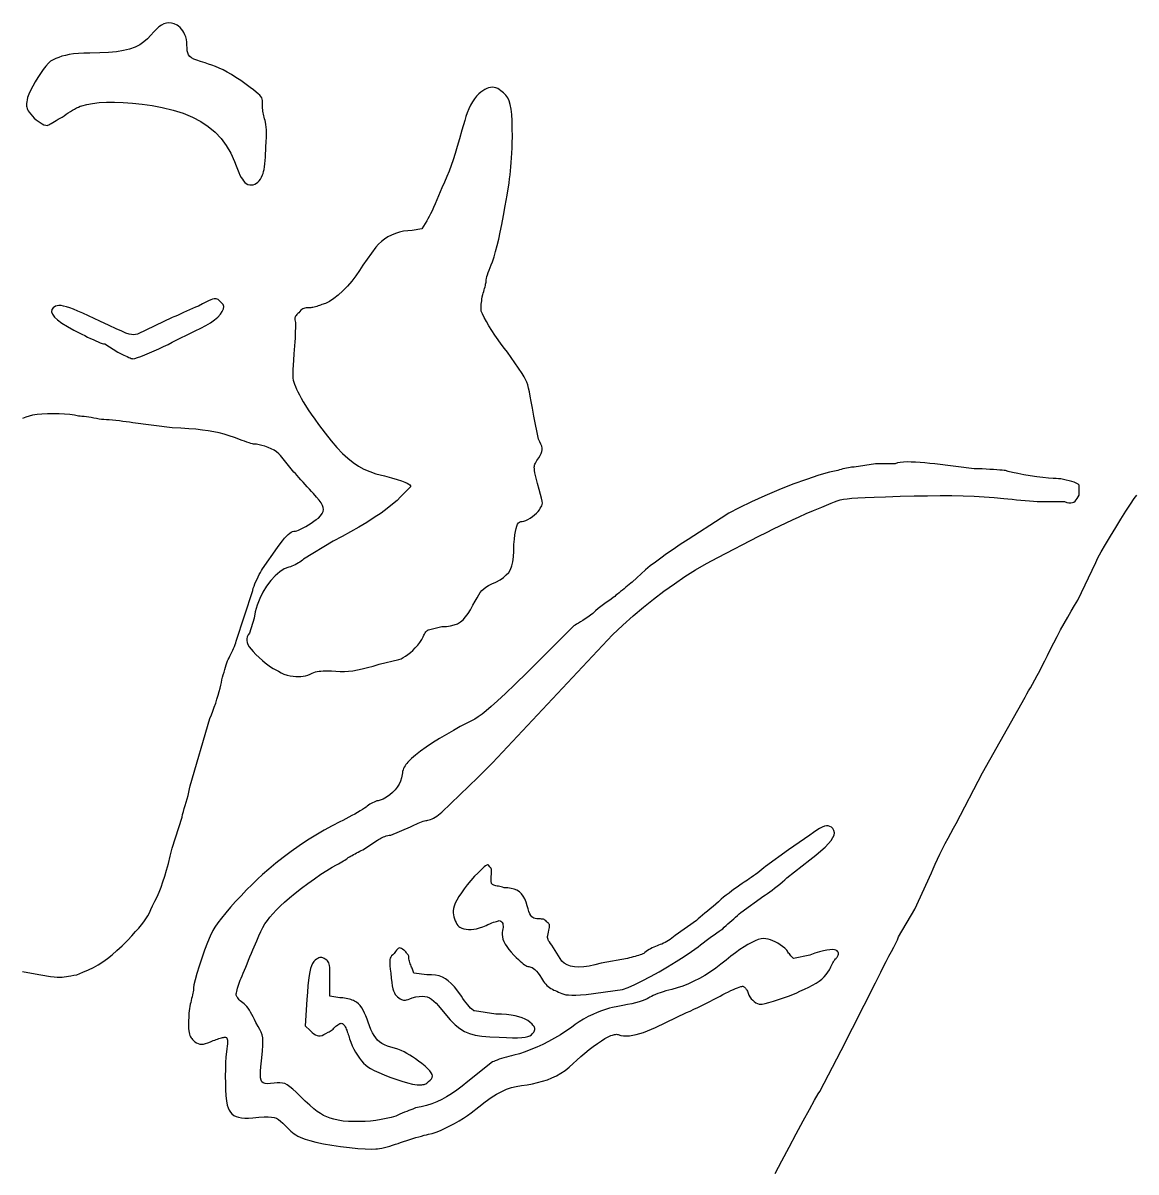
# Model space of a CAD drawing. Extents: x 0.2 to 12.9, y 0.2 to 14.
# Drawn here: x 5.499 to 7.533, y 8.453 to 10.554 of the extents above; entities that cross this region are included whole.
import ezdxf

# ---------------------------------------------------------------- set-up
doc = ezdxf.new("R2010")
doc.units = 0
doc.layers.get('0').update_dxf_attribs({"color": 5, "linetype": 'CONTINUOUS'})
doc.layers.add('1', color=1, linetype='CONTINUOUS')

msp = doc.modelspace()

# ---------------------------------------------------------------- linework, layer by layer
at = {"linetype": 'CONTINUOUS'}
msp.add_lwpolyline([(6.8739, 8.4508), (6.886, 8.4739), (6.899, 8.4985), (6.9122, 8.5233), (6.9248, 8.5467), (6.9362, 8.5676), (6.9455, 8.5844), (6.952, 8.5959), (6.955, 8.6006), (6.994, 8.6757), (7.0571, 8.7988), (7.0617, 8.8088), (7.0666, 8.8188), (7.0716, 8.8287), (7.0766, 8.8383), (7.0815, 8.8476), (7.086, 8.8563), (7.0902, 8.8643), (7.0939, 8.8715), (7.0969, 8.8778), (7.0991, 8.8829), (7.1291, 8.9339), (7.1592, 9), (7.1622, 9.0076), (7.1659, 9.016), (7.17, 9.025), (7.1746, 9.0343), (7.1794, 9.0439), (7.1845, 9.0536), (7.1896, 9.0633), (7.1946, 9.0726), (7.1995, 9.0816), (7.2042, 9.0901), (7.2523, 9.1832), (7.3303, 9.3213), (7.3317, 9.3238), (7.3338, 9.3276), (7.3366, 9.3326), (7.34, 9.3385), (7.3438, 9.3453), (7.3481, 9.3529), (7.3525, 9.361), (7.3571, 9.3696), (7.3618, 9.3784), (7.3664, 9.3874), (7.3712, 9.3977), (7.3766, 9.4087), (7.3826, 9.4203), (7.3888, 9.4321), (7.3953, 9.4441), (7.4018, 9.4559), (7.4084, 9.4675), (7.4147, 9.4786), (7.4208, 9.489), (7.4264, 9.4985), (7.4595, 9.5676), (7.4634, 9.5757), (7.4696, 9.587), (7.4774, 9.6006), (7.4863, 9.6157), (7.4959, 9.6314), (7.5055, 9.6469), (7.5147, 9.6615), (7.523, 9.6741), (7.5298, 9.6842), (7.5345, 9.6907)], dxfattribs=at)
at = {"layer": '1', "linetype": 'CONTINUOUS'}
for points in [[(5.7755, 10.5518), (5.7706, 10.5532), (5.7659, 10.5536), (5.7613, 10.5532), (5.7568, 10.5518), (5.7522, 10.5495), (5.7477, 10.5464), (5.7429, 10.5423), (5.738, 10.5374), (5.7327, 10.5315), (5.727, 10.5248), (5.7203, 10.5189), (5.7127, 10.5138), (5.704, 10.5095), (5.6941, 10.506), (5.6828, 10.5032), (5.67, 10.5011), (5.6557, 10.4996), (5.6396, 10.4988), (5.6216, 10.4985), (5.6105, 10.4983), (5.6006, 10.4978), (5.5917, 10.497), (5.5837, 10.4958), (5.5766, 10.4944), (5.5702, 10.4927), (5.5644, 10.4907), (5.5591, 10.4885), (5.5542, 10.4861), (5.5495, 10.4835), (5.5456, 10.4799), (5.5411, 10.4749), (5.5363, 10.4687), (5.5313, 10.4615), (5.5263, 10.4538), (5.5214, 10.4459), (5.517, 10.4379), (5.513, 10.4303), (5.5098, 10.4234), (5.5075, 10.4174), (5.5067, 10.4133), (5.5061, 10.4097), (5.5057, 10.4067), (5.5055, 10.404), (5.5056, 10.4017), (5.506, 10.3995), (5.5066, 10.3974), (5.5076, 10.3952), (5.5089, 10.3929), (5.5105, 10.3904), (5.5134, 10.3868), (5.5165, 10.3833), (5.5199, 10.3799), (5.5234, 10.3767), (5.527, 10.3739), (5.5306, 10.3714), (5.5341, 10.3693), (5.5375, 10.3677), (5.5407, 10.3667), (5.5435, 10.3664), (5.5447, 10.3666), (5.5464, 10.3674), (5.5484, 10.3685), (5.5509, 10.3699), (5.5537, 10.3716), (5.5567, 10.3735), (5.56, 10.3755), (5.5634, 10.3775), (5.567, 10.3795), (5.5706, 10.3814), (5.5743, 10.3841), (5.5781, 10.3867), (5.5819, 10.3893), (5.5858, 10.3918), (5.5897, 10.3941), (5.5935, 10.3963), (5.5971, 10.3982), (5.6006, 10.3999), (5.6037, 10.4013), (5.6066, 10.4024), (5.6156, 10.4048), (5.6262, 10.4067), (5.6384, 10.408), (5.6519, 10.4087), (5.6667, 10.4088), (5.6825, 10.4082), (5.6993, 10.407), (5.7168, 10.4052), (5.735, 10.4026), (5.7538, 10.3994), (5.7737, 10.3944), (5.792, 10.3885), (5.8088, 10.3816), (5.824, 10.3736), (5.8378, 10.3645), (5.8502, 10.3542), (5.8611, 10.3427), (5.8707, 10.3299), (5.8789, 10.3158), (5.8859, 10.3003), (5.8885, 10.2927), (5.891, 10.2861), (5.8933, 10.2804), (5.8956, 10.2756), (5.8979, 10.2714), (5.9002, 10.2679), (5.9024, 10.2649), (5.9048, 10.2623), (5.9073, 10.2602), (5.9099, 10.2583), (5.9134, 10.2576), (5.9168, 10.2575), (5.9199, 10.258), (5.9229, 10.259), (5.9257, 10.2605), (5.9283, 10.2626), (5.9307, 10.2652), (5.933, 10.2683), (5.9351, 10.272), (5.9369, 10.2763), (5.9378, 10.2786), (5.9387, 10.2819), (5.9396, 10.286), (5.9403, 10.2908), (5.9411, 10.2962), (5.9417, 10.302), (5.9422, 10.3082), (5.9426, 10.3145), (5.9429, 10.3209), (5.9429, 10.3273), (5.9437, 10.3366), (5.9441, 10.3448), (5.9442, 10.3519), (5.944, 10.358), (5.9437, 10.3634), (5.9432, 10.368), (5.9425, 10.372), (5.9417, 10.3755), (5.9408, 10.3786), (5.9399, 10.3814), (5.9391, 10.3841), (5.9385, 10.3868), (5.938, 10.3895), (5.9376, 10.3922), (5.9373, 10.3949), (5.9371, 10.3976), (5.937, 10.4003), (5.937, 10.403), (5.9369, 10.4057), (5.9369, 10.4084), (5.9368, 10.4117), (5.9364, 10.4144), (5.9356, 10.4169), (5.9341, 10.4192), (5.9321, 10.4215), (5.9291, 10.4242), (5.9253, 10.4273), (5.9204, 10.4311), (5.9143, 10.4357), (5.9069, 10.4414), (5.8974, 10.4482), (5.8884, 10.4542), (5.8801, 10.4593), (5.8723, 10.4638), (5.8649, 10.4677), (5.8578, 10.4711), (5.8511, 10.4739), (5.8445, 10.4764), (5.8381, 10.4786), (5.8318, 10.4805), (5.8236, 10.483), (5.8169, 10.4854), (5.8114, 10.4876), (5.8072, 10.49), (5.8041, 10.4925), (5.8018, 10.4954), (5.8003, 10.4988), (5.7993, 10.5029), (5.7989, 10.5077), (5.7988, 10.5135), (5.7985, 10.5187), (5.7978, 10.5236), (5.7966, 10.5281), (5.795, 10.5322), (5.7932, 10.536), (5.791, 10.5395), (5.7886, 10.5425), (5.7861, 10.5452), (5.7835, 10.5476), (5.7808, 10.5495)], [(6.3696, 10.4319), (6.3666, 10.4337), (6.3635, 10.4351), (6.3603, 10.4359), (6.357, 10.4362), (6.3536, 10.4359), (6.3501, 10.4351), (6.3465, 10.4337), (6.3429, 10.4319), (6.3393, 10.4294), (6.3357, 10.4271), (6.3319, 10.4238), (6.328, 10.4197), (6.3243, 10.4147), (6.3206, 10.4092), (6.3171, 10.4031), (6.3138, 10.3965), (6.3109, 10.3896), (6.3084, 10.3826), (6.3063, 10.3754), (6.3012, 10.3576), (6.2967, 10.3418), (6.2927, 10.3278), (6.2889, 10.3152), (6.2853, 10.3037), (6.2817, 10.293), (6.2779, 10.2828), (6.2738, 10.2728), (6.2693, 10.2628), (6.2643, 10.2523), (6.2615, 10.245), (6.2586, 10.2377), (6.2556, 10.2304), (6.2526, 10.2233), (6.2496, 10.2166), (6.2467, 10.2103), (6.244, 10.2046), (6.2415, 10.1996), (6.2392, 10.1954), (6.2372, 10.1922), (6.2282, 10.1772), (6.2102, 10.1742), (6.2022, 10.1738), (6.1944, 10.1728), (6.1869, 10.1711), (6.1796, 10.1688), (6.1727, 10.1659), (6.1661, 10.1625), (6.1599, 10.1586), (6.1542, 10.1542), (6.1489, 10.1494), (6.1441, 10.1441), (6.1201, 10.1111), (6.1142, 10.1012), (6.1074, 10.0912), (6.0999, 10.0815), (6.092, 10.0723), (6.0837, 10.0638), (6.0754, 10.0562), (6.0671, 10.0497), (6.0592, 10.0445), (6.0518, 10.0409), (6.045, 10.039), (6.0431, 10.0381), (6.0408, 10.0373), (6.0384, 10.0364), (6.0359, 10.0356), (6.0334, 10.0349), (6.031, 10.0343), (6.0287, 10.0338), (6.0268, 10.0334), (6.0252, 10.0331), (6.024, 10.033), (6.0214, 10.033), (6.019, 10.033), (6.0167, 10.0328), (6.0145, 10.0325), (6.0124, 10.0319), (6.0104, 10.0311), (6.0085, 10.0299), (6.0066, 10.0284), (6.0048, 10.0265), (6.003, 10.024), (6.0013, 10.0223), (5.9998, 10.0207), (5.9985, 10.0192), (5.9974, 10.0177), (5.9966, 10.0161), (5.9961, 10.0145), (5.9958, 10.0127), (5.9959, 10.0108), (5.9963, 10.0085), (5.997, 10.006), (5.997, 10.0036), (5.997, 10.0001), (5.9969, 9.9956), (5.9968, 9.9902), (5.9966, 9.9842), (5.9963, 9.9777), (5.996, 9.9707), (5.9955, 9.9635), (5.9948, 9.9562), (5.994, 9.9489), (5.9932, 9.9375), (5.9926, 9.928), (5.9922, 9.9203), (5.992, 9.914), (5.9921, 9.9088), (5.9925, 9.9044), (5.9931, 9.9005), (5.9941, 9.8969), (5.9954, 9.8931), (5.997, 9.8889), (5.999, 9.8842), (6.0014, 9.8791), (6.0042, 9.8736), (6.0075, 9.8676), (6.0113, 9.8611), (6.0156, 9.8541), (6.0205, 9.8465), (6.026, 9.8383), (6.0322, 9.8294), (6.039, 9.8198), (6.0511, 9.8038), (6.0624, 9.7897), (6.0729, 9.7775), (6.083, 9.7669), (6.0927, 9.7579), (6.1024, 9.7502), (6.1122, 9.7437), (6.1223, 9.7382), (6.1329, 9.7336), (6.1441, 9.7297), (6.1598, 9.7256), (6.1726, 9.722), (6.1829, 9.719), (6.191, 9.7165), (6.1971, 9.7143), (6.2014, 9.7124), (6.2044, 9.7107), (6.2061, 9.7091), (6.207, 9.7074), (6.2072, 9.7057), (6.1892, 9.6877), (6.1828, 9.681), (6.1746, 9.6738), (6.1649, 9.666), (6.1536, 9.6578), (6.1411, 9.6494), (6.1276, 9.6408), (6.1131, 9.6321), (6.0979, 9.6234), (6.0822, 9.6149), (6.0661, 9.6066), (6.012, 9.5736), (6.01, 9.5718), (6.0078, 9.57), (6.0052, 9.5683), (6.0025, 9.5666), (5.9996, 9.5649), (5.9967, 9.5634), (5.9937, 9.562), (5.9907, 9.5607), (5.9878, 9.5595), (5.985, 9.5586), (5.9767, 9.5556), (5.9683, 9.5503), (5.96, 9.5432), (5.952, 9.5344), (5.9444, 9.5244), (5.9376, 9.5134), (5.9318, 9.5016), (5.927, 9.4896), (5.9237, 9.4774), (5.9219, 9.4655), (5.9129, 9.4384), (5.9106, 9.4349), (5.909, 9.4315), (5.9081, 9.4281), (5.9081, 9.4247), (5.9088, 9.4212), (5.9103, 9.4175), (5.9127, 9.4135), (5.9159, 9.4092), (5.92, 9.4046), (5.9249, 9.3994), (5.931, 9.3935), (5.9366, 9.3884), (5.9418, 9.3841), (5.9468, 9.3802), (5.9516, 9.3769), (5.9563, 9.3739), (5.961, 9.3712), (5.9658, 9.3686), (5.9707, 9.366), (5.976, 9.3634), (5.982, 9.3617), (5.9876, 9.3605), (5.9928, 9.3596), (5.9977, 9.359), (6.0023, 9.3589), (6.0067, 9.359), (6.011, 9.3596), (6.0153, 9.3605), (6.0196, 9.3617), (6.024, 9.3634), (6.0275, 9.365), (6.0307, 9.3663), (6.0338, 9.3673), (6.0369, 9.3681), (6.0402, 9.3686), (6.0437, 9.369), (6.0476, 9.3692), (6.0521, 9.3693), (6.0572, 9.3694), (6.0631, 9.3694), (6.071, 9.3687), (6.0788, 9.3683), (6.0864, 9.3684), (6.0941, 9.3688), (6.1021, 9.3697), (6.1104, 9.3711), (6.1192, 9.3729), (6.1287, 9.3752), (6.139, 9.378), (6.1502, 9.3814), (6.1862, 9.3904), (6.19, 9.3916), (6.194, 9.3936), (6.1983, 9.3961), (6.2027, 9.3992), (6.2072, 9.4028), (6.2117, 9.4068), (6.2161, 9.4113), (6.2204, 9.4161), (6.2245, 9.4211), (6.2282, 9.4264), (6.2292, 9.4291), (6.2303, 9.4318), (6.2316, 9.4343), (6.2329, 9.4367), (6.2342, 9.4388), (6.2356, 9.4407), (6.2369, 9.4423), (6.2381, 9.4434), (6.2393, 9.4442), (6.2402, 9.4444), (6.2643, 9.4505), (6.2728, 9.4507), (6.2803, 9.4516), (6.287, 9.4532), (6.293, 9.4555), (6.2984, 9.4587), (6.3034, 9.4628), (6.308, 9.4678), (6.3125, 9.4739), (6.3169, 9.4811), (6.3213, 9.4895), (6.3254, 9.4969), (6.3289, 9.5031), (6.3319, 9.5082), (6.3348, 9.5125), (6.3378, 9.5161), (6.3412, 9.5193), (6.3452, 9.5223), (6.3501, 9.5251), (6.356, 9.5282), (6.3634, 9.5315), (6.3709, 9.5359), (6.3772, 9.5402), (6.3824, 9.5446), (6.3867, 9.5494), (6.39, 9.5548), (6.3925, 9.5611), (6.3944, 9.5686), (6.3956, 9.5776), (6.3962, 9.5881), (6.3964, 9.6006), (6.3973, 9.6098), (6.3982, 9.6177), (6.3993, 9.6242), (6.4004, 9.6297), (6.4017, 9.634), (6.4031, 9.6374), (6.4048, 9.6398), (6.4067, 9.6414), (6.4089, 9.6424), (6.4114, 9.6426), (6.4144, 9.6431), (6.418, 9.6443), (6.4219, 9.6461), (6.4261, 9.6485), (6.4302, 9.6513), (6.4341, 9.6543), (6.4377, 9.6575), (6.4407, 9.6607), (6.443, 9.6638), (6.4444, 9.6667), (6.4461, 9.6691), (6.4473, 9.6712), (6.448, 9.6734), (6.4482, 9.6761), (6.4478, 9.6798), (6.4468, 9.6848), (6.4451, 9.6916), (6.4427, 9.7006), (6.4395, 9.7121), (6.4354, 9.7267), (6.4346, 9.7316), (6.434, 9.7356), (6.4336, 9.7388), (6.4335, 9.7414), (6.4336, 9.7436), (6.4339, 9.7455), (6.4346, 9.7474), (6.4355, 9.7492), (6.4368, 9.7513), (6.4384, 9.7538), (6.4417, 9.7587), (6.4442, 9.763), (6.4461, 9.7667), (6.4473, 9.7701), (6.4478, 9.7733), (6.4477, 9.7765), (6.447, 9.7798), (6.4457, 9.7835), (6.4439, 9.7878), (6.4414, 9.7928), (6.4324, 9.8348), (6.43, 9.8496), (6.4279, 9.8617), (6.4262, 9.8716), (6.4246, 9.8796), (6.423, 9.8863), (6.4214, 9.8919), (6.4196, 9.897), (6.4173, 9.9019), (6.4147, 9.9071), (6.4114, 9.9129), (6.3844, 9.952), (6.3788, 9.9588), (6.373, 9.9664), (6.3672, 9.9746), (6.3614, 9.9831), (6.3559, 9.9917), (6.3506, 10.0002), (6.346, 10.0082), (6.3419, 10.0155), (6.3387, 10.0218), (6.3363, 10.027), (6.3363, 10.0297), (6.3364, 10.0322), (6.3364, 10.0346), (6.3365, 10.0372), (6.3367, 10.0398), (6.337, 10.0426), (6.3374, 10.0457), (6.3379, 10.049), (6.3385, 10.0528), (6.3393, 10.0571), (6.3402, 10.0598), (6.3411, 10.0627), (6.342, 10.0656), (6.3427, 10.0685), (6.3435, 10.0713), (6.3441, 10.0739), (6.3446, 10.0763), (6.345, 10.0783), (6.3453, 10.0799), (6.3453, 10.0811), (6.3454, 10.0823), (6.3457, 10.0843), (6.3462, 10.0868), (6.347, 10.0899), (6.348, 10.0935), (6.3492, 10.0975), (6.3508, 10.102), (6.3526, 10.1067), (6.3548, 10.1118), (6.3574, 10.1171), (6.3601, 10.1263), (6.3628, 10.1361), (6.3655, 10.1467), (6.3684, 10.1583), (6.3712, 10.1712), (6.3742, 10.1854), (6.3773, 10.2014), (6.3805, 10.2192), (6.3839, 10.2391), (6.3874, 10.2613), (6.3883, 10.2685), (6.3892, 10.2758), (6.39, 10.2832), (6.3908, 10.2909), (6.3915, 10.2988), (6.3921, 10.3071), (6.3927, 10.3158), (6.3931, 10.3251), (6.3933, 10.3349), (6.3934, 10.3453), (6.3933, 10.3612), (6.3929, 10.3749), (6.3923, 10.3864), (6.3912, 10.3961), (6.3896, 10.4043), (6.3876, 10.4111), (6.3849, 10.4168), (6.3815, 10.4215), (6.3773, 10.4257), (6.3724, 10.4294)], [(5.8559, 10.048), (5.8541, 10.0488), (5.8524, 10.0494), (5.8505, 10.0496), (5.8484, 10.0494), (5.8457, 10.0488), (5.8425, 10.0476), (5.8384, 10.0458), (5.8334, 10.0433), (5.8272, 10.0401), (5.8198, 10.036), (5.8143, 10.0341), (5.8088, 10.0318), (5.8032, 10.0294), (5.7977, 10.0269), (5.7924, 10.0244), (5.7874, 10.022), (5.7827, 10.0197), (5.7785, 10.0178), (5.7748, 10.0162), (5.7718, 10.015), (5.7087, 9.985), (5.7046, 9.9842), (5.7011, 9.9838), (5.6974, 9.984), (5.693, 9.9849), (5.6873, 9.9869), (5.6797, 9.99), (5.6697, 9.9944), (5.6565, 10.0005), (5.6397, 10.0083), (5.6186, 10.018), (5.6084, 10.023), (5.5994, 10.0271), (5.5915, 10.0304), (5.5845, 10.033), (5.5785, 10.0349), (5.5732, 10.0362), (5.5687, 10.0369), (5.5648, 10.0371), (5.5615, 10.0367), (5.5586, 10.036), (5.5541, 10.0331), (5.5517, 10.0296), (5.5513, 10.0256), (5.553, 10.0211), (5.5567, 10.0161), (5.5625, 10.0107), (5.5703, 10.0049), (5.5803, 9.9987), (5.5924, 9.992), (5.6066, 9.985), (5.612, 9.9823), (5.6173, 9.9796), (5.6225, 9.9771), (5.6275, 9.9748), (5.6321, 9.9726), (5.6364, 9.9707), (5.6403, 9.9692), (5.6437, 9.968), (5.6465, 9.9672), (5.6486, 9.967), (5.6727, 9.952), (5.6763, 9.9502), (5.6798, 9.9484), (5.6832, 9.9467), (5.6865, 9.9451), (5.6896, 9.9437), (5.6924, 9.9424), (5.6948, 9.9414), (5.6969, 9.9406), (5.6985, 9.9401), (5.6997, 9.9399), (5.7033, 9.9405), (5.7084, 9.9419), (5.7147, 9.9442), (5.722, 9.9471), (5.7301, 9.9505), (5.7386, 9.9542), (5.7473, 9.9582), (5.7559, 9.9622), (5.7642, 9.9662), (5.7718, 9.97), (5.8138, 9.991), (5.8242, 9.9957), (5.8335, 10.0006), (5.8419, 10.0057), (5.8491, 10.0109), (5.8551, 10.0161), (5.8599, 10.0213), (5.8633, 10.0262), (5.8653, 10.0309), (5.8659, 10.0352), (5.8649, 10.039)], [(7.1562, 9.7486), (7.1473, 9.7495), (7.1386, 9.7502), (7.1303, 9.7508), (7.1224, 9.7511), (7.115, 9.7512), (7.1083, 9.751), (7.1023, 9.7503), (7.0972, 9.7493), (7.0931, 9.7477), (7.0571, 9.7477), (7.018, 9.7417), (7.016, 9.7417), (7.0134, 9.7414), (7.0106, 9.741), (7.0075, 9.7405), (7.0041, 9.7399), (7.0007, 9.7392), (6.9973, 9.7384), (6.994, 9.7375), (6.9909, 9.7366), (6.988, 9.7357), (6.9729, 9.7326), (6.9534, 9.727), (6.9308, 9.7194), (6.906, 9.7103), (6.8803, 9.7001), (6.8546, 9.6892), (6.8301, 9.6782), (6.8079, 9.6675), (6.7891, 9.6575), (6.7748, 9.6486), (6.7147, 9.6096), (6.7002, 9.6001), (6.6871, 9.5914), (6.6753, 9.5833), (6.6645, 9.5756), (6.6547, 9.5683), (6.6455, 9.5612), (6.6369, 9.5541), (6.6287, 9.5469), (6.6207, 9.5394), (6.6126, 9.5315), (6.6098, 9.5296), (6.6069, 9.5273), (6.6039, 9.5248), (6.6007, 9.5222), (6.5976, 9.5195), (6.5945, 9.5168), (6.5913, 9.5142), (6.5883, 9.5117), (6.5854, 9.5095), (6.5826, 9.5075), (6.5804, 9.5055), (6.5774, 9.5032), (6.5737, 9.5006), (6.5695, 9.4976), (6.5649, 9.4944), (6.5601, 9.4909), (6.5551, 9.4871), (6.5501, 9.4831), (6.5452, 9.4789), (6.5405, 9.4745), (6.536, 9.471), (6.5313, 9.4677), (6.5267, 9.4646), (6.5222, 9.4617), (6.518, 9.4591), (6.5142, 9.4567), (6.5108, 9.4547), (6.508, 9.4529), (6.5058, 9.4515), (6.5045, 9.4505), (6.4204, 9.3664), (6.3984, 9.3452), (6.3806, 9.3281), (6.3663, 9.3147), (6.3549, 9.3042), (6.3457, 9.2962), (6.338, 9.29), (6.3312, 9.2852), (6.3246, 9.2812), (6.3175, 9.2774), (6.3093, 9.2733), (6.2979, 9.2674), (6.2857, 9.2606), (6.273, 9.2532), (6.2602, 9.2455), (6.2477, 9.2376), (6.236, 9.2298), (6.2254, 9.2223), (6.2163, 9.2154), (6.2091, 9.2093), (6.2042, 9.2042), (6.2024, 9.2023), (6.2007, 9.2003), (6.199, 9.1981), (6.1974, 9.1958), (6.1959, 9.1933), (6.1947, 9.1908), (6.1936, 9.1882), (6.1929, 9.1856), (6.1924, 9.1829), (6.1922, 9.1802), (6.1909, 9.174), (6.189, 9.168), (6.1863, 9.1622), (6.183, 9.1568), (6.1791, 9.1517), (6.1745, 9.1469), (6.1693, 9.1425), (6.1635, 9.1386), (6.1571, 9.1351), (6.1502, 9.1321), (6.1482, 9.132), (6.1459, 9.1315), (6.1434, 9.1307), (6.1408, 9.1296), (6.1381, 9.1284), (6.1354, 9.1269), (6.1328, 9.1254), (6.1303, 9.1237), (6.1281, 9.1219), (6.1261, 9.1201), (6.1231, 9.1181), (6.1194, 9.1159), (6.1152, 9.1133), (6.1105, 9.1106), (6.1055, 9.1077), (6.1002, 9.1048), (6.0947, 9.1018), (6.0891, 9.0988), (6.0836, 9.0959), (6.0781, 9.0931), (6.0641, 9.0862), (6.0496, 9.0782), (6.0345, 9.0693), (6.0193, 9.0597), (6.0041, 9.0495), (5.9892, 9.039), (5.9748, 9.0283), (5.9611, 9.0177), (5.9484, 9.0071), (5.9369, 8.997), (5.9276, 8.9884), (5.9178, 8.9789), (5.9077, 8.9689), (5.8976, 8.9584), (5.8878, 8.9478), (5.8783, 8.9373), (5.8696, 8.9271), (5.8618, 8.9175), (5.8551, 8.9087), (5.8498, 8.9009), (5.8458, 8.8945), (5.8412, 8.8847), (5.8361, 8.8726), (5.8309, 8.8588), (5.8258, 8.8442), (5.8211, 8.8298), (5.817, 8.8163), (5.8137, 8.8045), (5.8116, 8.7954), (5.8108, 8.7898), (5.8107, 8.7878), (5.8105, 8.7855), (5.8101, 8.7829), (5.8096, 8.7801), (5.8089, 8.777), (5.8082, 8.7738), (5.8074, 8.7704), (5.8066, 8.7669), (5.8057, 8.7634), (5.8048, 8.7598), (5.804, 8.756), (5.8033, 8.752), (5.8028, 8.7477), (5.8025, 8.7434), (5.8022, 8.7391), (5.802, 8.7349), (5.8019, 8.7309), (5.8018, 8.7271), (5.8018, 8.7237), (5.8018, 8.7207), (5.8019, 8.7157), (5.8022, 8.7116), (5.8026, 8.7081), (5.8032, 8.7051), (5.8041, 8.7027), (5.805, 8.7006), (5.8062, 8.6988), (5.8076, 8.6971), (5.8091, 8.6954), (5.8108, 8.6937), (5.8135, 8.6913), (5.8163, 8.6894), (5.8192, 8.688), (5.8222, 8.6872), (5.8255, 8.6869), (5.829, 8.6872), (5.8328, 8.688), (5.837, 8.6894), (5.8417, 8.6913), (5.8468, 8.6937), (5.8495, 8.6946), (5.8522, 8.6955), (5.8548, 8.6963), (5.8573, 8.6971), (5.8596, 8.6978), (5.8618, 8.6984), (5.8637, 8.699), (5.8654, 8.6994), (5.8668, 8.6996), (5.8679, 8.6997), (5.8695, 8.6995), (5.8708, 8.6989), (5.8717, 8.6978), (5.8724, 8.6962), (5.8727, 8.6941), (5.8728, 8.6913), (5.8727, 8.6878), (5.8723, 8.6836), (5.8717, 8.6785), (5.8709, 8.6727), (5.8701, 8.6636), (5.8694, 8.6528), (5.8691, 8.641), (5.8689, 8.6285), (5.869, 8.616), (5.8694, 8.6039), (5.87, 8.5928), (5.871, 8.5832), (5.8723, 8.5756), (5.8739, 8.5706), (5.8759, 8.5663), (5.8783, 8.5626), (5.8811, 8.5595), (5.8845, 8.5569), (5.8885, 8.5548), (5.8931, 8.5533), (5.8984, 8.5523), (5.9044, 8.5518), (5.9112, 8.5519), (5.9189, 8.5526), (5.9303, 8.5534), (5.9396, 8.5539), (5.947, 8.554), (5.953, 8.5538), (5.958, 8.5529), (5.9622, 8.5515), (5.966, 8.5493), (5.9699, 8.5463), (5.9741, 8.5424), (5.979, 8.5375), (5.9824, 8.5341), (5.9856, 8.531), (5.9886, 8.5282), (5.9917, 8.5256), (5.9947, 8.5233), (5.998, 8.5211), (6.0016, 8.5191), (6.0055, 8.5172), (6.0099, 8.5153), (6.015, 8.5135), (6.0232, 8.5107), (6.0345, 8.5079), (6.0482, 8.5051), (6.0635, 8.5024), (6.0796, 8.5), (6.0957, 8.4979), (6.1109, 8.4964), (6.1247, 8.4954), (6.136, 8.495), (6.1441, 8.4955), (6.1472, 8.4957), (6.1509, 8.4962), (6.155, 8.497), (6.1596, 8.498), (6.1644, 8.4992), (6.1694, 8.5007), (6.1745, 8.5023), (6.1796, 8.5039), (6.1845, 8.5057), (6.1892, 8.5075), (6.1947, 8.5093), (6.2003, 8.5111), (6.2059, 8.5128), (6.2115, 8.5145), (6.217, 8.5161), (6.2223, 8.5177), (6.2273, 8.5191), (6.2321, 8.5204), (6.2364, 8.5215), (6.2402, 8.5225), (6.247, 8.5239), (6.2544, 8.5263), (6.2624, 8.5294), (6.2707, 8.5332), (6.2793, 8.5375), (6.2878, 8.5422), (6.2962, 8.5471), (6.3041, 8.552), (6.3116, 8.5569), (6.3183, 8.5616), (6.3319, 8.5724), (6.3439, 8.5816), (6.3548, 8.5892), (6.3646, 8.5955), (6.3739, 8.6006), (6.3827, 8.6046), (6.3916, 8.6076), (6.4006, 8.6099), (6.4101, 8.6115), (6.4204, 8.6126), (6.4302, 8.6145), (6.4395, 8.6167), (6.4486, 8.6191), (6.4574, 8.622), (6.4658, 8.6254), (6.474, 8.6293), (6.482, 8.6338), (6.4897, 8.6389), (6.4972, 8.6449), (6.5045, 8.6517), (6.5111, 8.658), (6.5183, 8.6645), (6.5259, 8.6708), (6.5336, 8.677), (6.5413, 8.6828), (6.5488, 8.6882), (6.556, 8.693), (6.5626, 8.6971), (6.5686, 8.7004), (6.5736, 8.7027), (6.5761, 8.7035), (6.5783, 8.7041), (6.5803, 8.7046), (6.5821, 8.7049), (6.5837, 8.705), (6.5853, 8.7049), (6.5868, 8.7046), (6.5883, 8.7041), (6.5899, 8.7035), (6.5916, 8.7027), (6.5964, 8.7021), (6.6016, 8.702), (6.6073, 8.7023), (6.6134, 8.7032), (6.6197, 8.7046), (6.6264, 8.7064), (6.6333, 8.7086), (6.6403, 8.7113), (6.6475, 8.7143), (6.6547, 8.7177), (6.7117, 8.7447), (6.7183, 8.7476), (6.7252, 8.7508), (6.7324, 8.7541), (6.7397, 8.7577), (6.747, 8.7613), (6.7541, 8.7648), (6.7609, 8.7684), (6.7672, 8.7718), (6.7729, 8.7749), (6.7778, 8.7778), (6.7831, 8.7804), (6.7882, 8.7828), (6.7929, 8.785), (6.7974, 8.7869), (6.8014, 8.7887), (6.805, 8.7901), (6.8081, 8.7912), (6.8106, 8.7921), (6.8126, 8.7926), (6.8138, 8.7928), (6.8147, 8.7927), (6.8156, 8.7924), (6.8165, 8.792), (6.8174, 8.7913), (6.8183, 8.7905), (6.8192, 8.7896), (6.8201, 8.7884), (6.821, 8.787), (6.8219, 8.7855), (6.8228, 8.7838), (6.824, 8.7802), (6.8256, 8.7767), (6.8276, 8.7733), (6.83, 8.7701), (6.8326, 8.7673), (6.8354, 8.7648), (6.8383, 8.7627), (6.8412, 8.7611), (6.8441, 8.7601), (6.8468, 8.7598), (6.8499, 8.7602), (6.8552, 8.7614), (6.8622, 8.7632), (6.8705, 8.7656), (6.8795, 8.7684), (6.8888, 8.7714), (6.8979, 8.7746), (6.9062, 8.7778), (6.9134, 8.7809), (6.9189, 8.7838), (6.9275, 8.7874), (6.9352, 8.791), (6.9421, 8.7947), (6.9483, 8.7984), (6.9538, 8.8022), (6.9587, 8.8061), (6.963, 8.81), (6.9668, 8.8141), (6.9701, 8.8184), (6.973, 8.8228), (6.974, 8.8255), (6.9751, 8.8282), (6.9763, 8.8308), (6.9776, 8.8332), (6.979, 8.8356), (6.9803, 8.8377), (6.9816, 8.8397), (6.9829, 8.8414), (6.984, 8.8428), (6.985, 8.8438), (6.9859, 8.8448), (6.9867, 8.846), (6.9875, 8.8472), (6.9882, 8.8485), (6.9887, 8.8498), (6.9891, 8.8512), (6.9892, 8.8525), (6.9891, 8.8537), (6.9887, 8.8549), (6.988, 8.8559), (6.9867, 8.8575), (6.9847, 8.8587), (6.9819, 8.8595), (6.9782, 8.8598), (6.9737, 8.8596), (6.9683, 8.8589), (6.962, 8.8576), (6.9546, 8.8557), (6.9463, 8.8531), (6.9369, 8.8498), (6.9069, 8.8438), (6.9059, 8.8448), (6.9048, 8.846), (6.9036, 8.8473), (6.9023, 8.8487), (6.9009, 8.8502), (6.8996, 8.8518), (6.8982, 8.8535), (6.897, 8.8553), (6.8959, 8.8571), (6.8949, 8.8589), (6.8911, 8.8624), (6.8871, 8.8657), (6.8828, 8.8687), (6.8784, 8.8714), (6.8739, 8.8739), (6.8694, 8.8759), (6.865, 8.8776), (6.8607, 8.8788), (6.8566, 8.8796), (6.8529, 8.8799), (6.8481, 8.8794), (6.8428, 8.8781), (6.837, 8.876), (6.8307, 8.8731), (6.8239, 8.8694), (6.8167, 8.865), (6.8091, 8.8599), (6.8011, 8.8541), (6.7926, 8.8478), (6.7838, 8.8408), (6.7746, 8.833), (6.7651, 8.8257), (6.7554, 8.8189), (6.7454, 8.8127), (6.7354, 8.8071), (6.7252, 8.8019), (6.715, 8.7973), (6.7048, 8.7933), (6.6947, 8.7898), (6.6847, 8.7868), (6.6793, 8.7857), (6.674, 8.7844), (6.6688, 8.7828), (6.6638, 8.7811), (6.6592, 8.7793), (6.6548, 8.7775), (6.651, 8.7758), (6.6476, 8.7742), (6.6448, 8.7728), (6.6426, 8.7718), (6.6395, 8.77), (6.6355, 8.7682), (6.6306, 8.7664), (6.625, 8.7646), (6.6186, 8.7628), (6.6115, 8.761), (6.6037, 8.7592), (6.5953, 8.7574), (6.5862, 8.7556), (6.5766, 8.7538), (6.5707, 8.7525), (6.5639, 8.7506), (6.5564, 8.748), (6.5484, 8.745), (6.5402, 8.7414), (6.5318, 8.7373), (6.5236, 8.7329), (6.5156, 8.7281), (6.5082, 8.723), (6.5015, 8.7177), (6.4914, 8.7107), (6.4811, 8.7041), (6.4705, 8.6978), (6.4597, 8.692), (6.4489, 8.6866), (6.4382, 8.6816), (6.4274, 8.6771), (6.4168, 8.6731), (6.4065, 8.6696), (6.3964, 8.6667), (6.3918, 8.6657), (6.3872, 8.6646), (6.3825, 8.6633), (6.3779, 8.662), (6.3735, 8.6607), (6.3694, 8.6593), (6.3656, 8.658), (6.3623, 8.6568), (6.3595, 8.6556), (6.3574, 8.6547), (6.3123, 8.6186), (6.3018, 8.6101), (6.2919, 8.6027), (6.2825, 8.5961), (6.2733, 8.5905), (6.2643, 8.5856), (6.2552, 8.5814), (6.2461, 8.5779), (6.2366, 8.575), (6.2267, 8.5726), (6.2162, 8.5706), (6.2141, 8.5696), (6.2113, 8.5684), (6.2081, 8.5671), (6.2044, 8.5657), (6.2005, 8.5642), (6.1963, 8.5626), (6.1921, 8.5609), (6.188, 8.5591), (6.184, 8.5573), (6.1802, 8.5556), (6.1718, 8.553), (6.163, 8.5509), (6.1537, 8.5491), (6.1442, 8.5476), (6.1344, 8.5465), (6.1244, 8.5458), (6.1143, 8.5455), (6.1042, 8.5455), (6.0941, 8.5458), (6.0841, 8.5465), (6.0749, 8.5483), (6.0671, 8.55), (6.0603, 8.5519), (6.0541, 8.554), (6.0484, 8.5567), (6.0428, 8.56), (6.0369, 8.564), (6.0306, 8.569), (6.0233, 8.5752), (6.015, 8.5826), (6.006, 8.5916), (5.9984, 8.599), (5.9921, 8.6049), (5.9867, 8.6093), (5.982, 8.6126), (5.9776, 8.6148), (5.9733, 8.616), (5.9688, 8.6165), (5.9638, 8.6163), (5.958, 8.6156), (5.9514, 8.6149), (5.9459, 8.6147), (5.9416, 8.6151), (5.9383, 8.6162), (5.9358, 8.6182), (5.9342, 8.6212), (5.9333, 8.6253), (5.933, 8.6307), (5.9332, 8.6374), (5.9339, 8.6456), (5.9356, 8.6618), (5.9367, 8.6745), (5.9375, 8.6845), (5.9377, 8.6923), (5.9373, 8.6986), (5.9363, 8.7038), (5.9346, 8.7087), (5.9322, 8.7137), (5.929, 8.7195), (5.9249, 8.7267), (5.9223, 8.7319), (5.9198, 8.7368), (5.9175, 8.7413), (5.9152, 8.7455), (5.9129, 8.7492), (5.9107, 8.7527), (5.9084, 8.7557), (5.906, 8.7584), (5.9035, 8.7608), (5.9009, 8.7628), (5.8984, 8.7646), (5.8962, 8.7663), (5.8943, 8.7681), (5.8928, 8.7698), (5.8915, 8.7714), (5.8905, 8.7729), (5.8898, 8.7744), (5.8893, 8.7756), (5.889, 8.7768), (5.8889, 8.7778), (5.889, 8.779), (5.8892, 8.7809), (5.8897, 8.7833), (5.8903, 8.7862), (5.8911, 8.7894), (5.8921, 8.7929), (5.8933, 8.7966), (5.8947, 8.8004), (5.8962, 8.8041), (5.8979, 8.8078), (5.8998, 8.8118), (5.9018, 8.8166), (5.904, 8.822), (5.9063, 8.8279), (5.9088, 8.8341), (5.9113, 8.8405), (5.9139, 8.8469), (5.9165, 8.8532), (5.9192, 8.8592), (5.9219, 8.8649), (5.9262, 8.8757), (5.9301, 8.8851), (5.9338, 8.8932), (5.9375, 8.9004), (5.9414, 8.9069), (5.9457, 8.9131), (5.9505, 8.9192), (5.956, 8.9255), (5.9625, 8.9323), (5.97, 8.9399), (5.9773, 8.9468), (5.9863, 8.9547), (5.9967, 8.9632), (6.0081, 8.972), (6.0199, 8.9809), (6.0318, 8.9894), (6.0434, 8.9975), (6.0542, 9.0046), (6.0639, 9.0106), (6.0721, 9.015), (6.0756, 9.0168), (6.0789, 9.0186), (6.082, 9.0203), (6.0849, 9.022), (6.0875, 9.0236), (6.0898, 9.0252), (6.0918, 9.0266), (6.0936, 9.0279), (6.095, 9.029), (6.0961, 9.03), (6.0973, 9.0303), (6.0989, 9.031), (6.1009, 9.0321), (6.1033, 9.0334), (6.1059, 9.0349), (6.1086, 9.0365), (6.1115, 9.0381), (6.1144, 9.0396), (6.1173, 9.041), (6.1201, 9.042), (6.1471, 9.0601), (6.149, 9.061), (6.1511, 9.0622), (6.1533, 9.0633), (6.1556, 9.0645), (6.158, 9.0657), (6.1605, 9.0668), (6.1631, 9.0677), (6.1658, 9.0684), (6.1685, 9.0689), (6.1712, 9.0691), (6.2072, 9.0841), (6.2108, 9.0859), (6.2144, 9.0876), (6.2179, 9.0893), (6.2212, 9.0909), (6.2245, 9.0923), (6.2275, 9.0936), (6.2304, 9.0946), (6.233, 9.0954), (6.2353, 9.0959), (6.2372, 9.0961), (6.2392, 9.0963), (6.2415, 9.0968), (6.244, 9.0976), (6.2467, 9.0988), (6.2496, 9.1002), (6.2526, 9.1019), (6.2556, 9.1039), (6.2586, 9.1061), (6.2615, 9.1085), (6.2643, 9.1111), (6.3303, 9.1742), (6.3574, 9.2012), (6.5766, 9.4354), (6.5954, 9.453), (6.6142, 9.4697), (6.6329, 9.4856), (6.6516, 9.5007), (6.6704, 9.515), (6.6894, 9.5286), (6.7087, 9.5416), (6.7283, 9.5538), (6.7483, 9.5655), (6.7688, 9.5766), (6.8438, 9.6156), (6.8576, 9.6225), (6.8703, 9.6288), (6.8822, 9.6346), (6.8938, 9.6402), (6.9054, 9.6456), (6.9174, 9.6511), (6.93, 9.6567), (6.9438, 9.6625), (6.959, 9.6688), (6.976, 9.6757), (6.9818, 9.6781), (6.9871, 9.6801), (6.9925, 9.6817), (6.9983, 9.6829), (7.0053, 9.6839), (7.0138, 9.6848), (7.0245, 9.6855), (7.038, 9.6861), (7.0546, 9.6869), (7.0751, 9.6877), (7.1022, 9.6885), (7.1278, 9.6891), (7.1521, 9.6895), (7.175, 9.6897), (7.1967, 9.6896), (7.2173, 9.6892), (7.237, 9.6885), (7.2558, 9.6876), (7.2739, 9.6863), (7.2913, 9.6847), (7.2987, 9.6838), (7.3066, 9.6829), (7.3146, 9.6821), (7.3227, 9.6813), (7.3307, 9.6806), (7.3384, 9.6799), (7.3457, 9.6794), (7.3524, 9.679), (7.3583, 9.6788), (7.3634, 9.6787), (7.4024, 9.6787), (7.4066, 9.6772), (7.4104, 9.6765), (7.4137, 9.6763), (7.4167, 9.6768), (7.4193, 9.6779), (7.4216, 9.6795), (7.4238, 9.6817), (7.4257, 9.6843), (7.4276, 9.6873), (7.4294, 9.6907), (7.4294, 9.7087), (7.4271, 9.7105), (7.4239, 9.7123), (7.42, 9.714), (7.4155, 9.7155), (7.4107, 9.717), (7.4056, 9.7182), (7.4006, 9.7193), (7.3958, 9.7201), (7.3913, 9.7205), (7.3874, 9.7207), (7.3815, 9.721), (7.3731, 9.7217), (7.3629, 9.7228), (7.3516, 9.7243), (7.3397, 9.726), (7.3279, 9.7279), (7.3169, 9.7298), (7.3072, 9.7319), (7.2994, 9.7339), (7.2943, 9.7357), (7.2919, 9.7358), (7.2884, 9.7361), (7.2839, 9.7364), (7.2785, 9.7368), (7.2725, 9.7372), (7.266, 9.7377), (7.259, 9.7381), (7.2518, 9.7384), (7.2445, 9.7387), (7.2372, 9.7387), (7.1652, 9.7477)], [(6.9763, 9.0834), (6.9734, 9.085), (6.9705, 9.0859), (6.9672, 9.0859), (6.9636, 9.0852), (6.9595, 9.0837), (6.9549, 9.0813), (6.9497, 9.0781), (6.9437, 9.074), (6.9369, 9.0691), (6.8979, 9.042), (6.8559, 9.012), (6.8529, 9.0092), (6.8495, 9.0063), (6.8458, 9.0033), (6.8419, 9.0003), (6.8378, 8.9974), (6.8338, 8.9945), (6.8299, 8.9918), (6.8262, 8.9892), (6.8228, 8.987), (6.8198, 8.985), (6.8168, 8.9829), (6.8131, 8.9804), (6.809, 8.9775), (6.8044, 8.9742), (6.7995, 8.9707), (6.7945, 8.967), (6.7894, 8.9633), (6.7844, 8.9594), (6.7794, 8.9556), (6.7748, 8.952), (6.7701, 8.9474), (6.7652, 8.943), (6.7601, 8.9386), (6.755, 8.9343), (6.75, 8.9302), (6.7451, 8.9262), (6.7406, 8.9225), (6.7364, 8.919), (6.7328, 8.9158), (6.7297, 8.9129), (6.6907, 8.8859), (6.6879, 8.8833), (6.685, 8.8808), (6.6819, 8.8786), (6.6788, 8.8765), (6.6757, 8.8746), (6.6725, 8.8729), (6.6694, 8.8714), (6.6664, 8.87), (6.6635, 8.8689), (6.6607, 8.8679), (6.6579, 8.8669), (6.655, 8.8657), (6.652, 8.8644), (6.649, 8.863), (6.646, 8.8615), (6.6432, 8.8599), (6.6404, 8.8582), (6.6379, 8.8564), (6.6356, 8.8546), (6.6336, 8.8529), (6.6317, 8.852), (6.6294, 8.8511), (6.6268, 8.8501), (6.6239, 8.8492), (6.6209, 8.8483), (6.6176, 8.8475), (6.6143, 8.8466), (6.6108, 8.8456), (6.6072, 8.8447), (6.6036, 8.8438), (6.5556, 8.8348), (6.5442, 8.8317), (6.5336, 8.8294), (6.5238, 8.8281), (6.5149, 8.8276), (6.5068, 8.8281), (6.4996, 8.8294), (6.4933, 8.8317), (6.488, 8.8348), (6.4837, 8.8389), (6.4805, 8.8438), (6.4655, 8.8679), (6.463, 8.8711), (6.4611, 8.8738), (6.4596, 8.8761), (6.4586, 8.878), (6.458, 8.8799), (6.4577, 8.8817), (6.4577, 8.8837), (6.4581, 8.8859), (6.4586, 8.8886), (6.4595, 8.8919), (6.4603, 8.8952), (6.4609, 8.8981), (6.4613, 8.9005), (6.4614, 8.9026), (6.4613, 8.9043), (6.461, 8.9057), (6.4603, 8.907), (6.4594, 8.908), (6.4581, 8.909), (6.4565, 8.9099), (6.4555, 8.9115), (6.4543, 8.9128), (6.453, 8.9139), (6.4516, 8.9146), (6.4501, 8.9152), (6.4485, 8.9155), (6.4468, 8.9157), (6.445, 8.9159), (6.4432, 8.9159), (6.4414, 8.9159), (6.4381, 8.916), (6.4352, 8.9164), (6.4327, 8.9171), (6.4306, 8.9183), (6.4287, 8.92), (6.427, 8.9224), (6.4253, 8.9255), (6.4238, 8.9294), (6.4221, 8.9342), (6.4204, 8.9399), (6.4184, 8.9467), (6.4161, 8.9526), (6.4132, 8.9577), (6.41, 8.9619), (6.4062, 8.9655), (6.4018, 8.9683), (6.3969, 8.9704), (6.3914, 8.9718), (6.3852, 8.9727), (6.3784, 8.973), (6.3757, 8.9738), (6.373, 8.9745), (6.3704, 8.975), (6.368, 8.9755), (6.3656, 8.976), (6.3635, 8.9764), (6.3615, 8.9769), (6.3598, 8.9775), (6.3584, 8.9782), (6.3574, 8.979), (6.3565, 8.9792), (6.3559, 8.9797), (6.3554, 8.9805), (6.355, 8.9817), (6.3547, 8.9831), (6.3545, 8.9848), (6.3544, 8.9868), (6.3544, 8.989), (6.3544, 8.9914), (6.3544, 8.994), (6.3551, 8.9973), (6.3555, 9.0002), (6.3556, 9.0026), (6.3555, 9.0047), (6.3551, 9.0064), (6.3546, 9.0078), (6.3539, 9.0091), (6.3531, 9.0101), (6.3522, 9.0111), (6.3514, 9.012), (6.3504, 9.0135), (6.3494, 9.0145), (6.3482, 9.0147), (6.3466, 9.0143), (6.3446, 9.0131), (6.3421, 9.0112), (6.3389, 9.0083), (6.3349, 9.0045), (6.3301, 8.9998), (6.3243, 8.994), (6.3174, 8.986), (6.311, 8.9782), (6.3053, 8.9707), (6.3002, 8.9636), (6.2958, 8.9568), (6.2921, 8.9505), (6.2892, 8.9447), (6.287, 8.9395), (6.2857, 8.9349), (6.2853, 8.9309), (6.2855, 8.9273), (6.286, 8.9235), (6.2867, 8.9197), (6.2878, 8.916), (6.289, 8.9125), (6.2905, 8.9093), (6.292, 8.9064), (6.2937, 8.904), (6.2955, 8.9022), (6.2973, 8.9009), (6.301, 8.8993), (6.3049, 8.898), (6.309, 8.8972), (6.3133, 8.8968), (6.3179, 8.8968), (6.3228, 8.8972), (6.328, 8.8981), (6.3334, 8.8996), (6.3392, 8.9015), (6.3453, 8.9039), (6.3489, 8.9056), (6.3525, 8.9071), (6.3558, 8.9085), (6.359, 8.9097), (6.3619, 8.9107), (6.3644, 8.9115), (6.3665, 8.9121), (6.368, 8.9125), (6.3694, 8.9129), (6.3711, 8.9126), (6.3726, 8.9119), (6.3739, 8.9107), (6.3749, 8.9092), (6.3758, 8.9073), (6.3763, 8.9051), (6.3765, 8.9028), (6.3765, 8.9002), (6.3761, 8.8976), (6.3754, 8.8949), (6.3747, 8.8912), (6.3747, 8.8873), (6.3752, 8.8833), (6.3763, 8.879), (6.378, 8.8746), (6.3803, 8.87), (6.3833, 8.8653), (6.387, 8.8603), (6.3914, 8.8552), (6.3964, 8.8498), (6.4006, 8.8456), (6.4044, 8.8419), (6.4077, 8.8387), (6.4107, 8.836), (6.4133, 8.8337), (6.4156, 8.8319), (6.4178, 8.8305), (6.4197, 8.8296), (6.4216, 8.829), (6.4234, 8.8288), (6.4253, 8.8286), (6.4274, 8.828), (6.4296, 8.827), (6.4321, 8.8254), (6.4347, 8.8232), (6.4375, 8.8204), (6.4405, 8.8169), (6.4436, 8.8127), (6.4469, 8.8077), (6.4505, 8.8018), (6.4523, 8.7992), (6.4544, 8.7968), (6.4566, 8.7945), (6.4589, 8.7924), (6.4613, 8.7905), (6.4639, 8.7888), (6.4665, 8.7873), (6.4691, 8.7859), (6.4718, 8.7848), (6.4745, 8.7838), (6.4779, 8.7821), (6.481, 8.7806), (6.4841, 8.7793), (6.4874, 8.7782), (6.4914, 8.7774), (6.4961, 8.7769), (6.5019, 8.7766), (6.5091, 8.7767), (6.5179, 8.777), (6.5285, 8.7778), (6.5946, 8.7868), (6.6048, 8.7904), (6.617, 8.7958), (6.6309, 8.8025), (6.6458, 8.8104), (6.6614, 8.8191), (6.6772, 8.8283), (6.6927, 8.8378), (6.7074, 8.8472), (6.7209, 8.8564), (6.7327, 8.8649), (6.7374, 8.8686), (6.7423, 8.8723), (6.7474, 8.8762), (6.7525, 8.8799), (6.7575, 8.8836), (6.7623, 8.8871), (6.7669, 8.8904), (6.7711, 8.8933), (6.7747, 8.8958), (6.7778, 8.8979), (6.7806, 8.9007), (6.7838, 8.9036), (6.7872, 8.9067), (6.7907, 8.9098), (6.7943, 8.9129), (6.7979, 8.9161), (6.8014, 8.9192), (6.8048, 8.9222), (6.8079, 8.9251), (6.8108, 8.9279), (6.8529, 8.958), (6.8559, 8.96), (6.8595, 8.9626), (6.8636, 8.9655), (6.8681, 8.9687), (6.8727, 8.9722), (6.8775, 8.9759), (6.8822, 8.9797), (6.8868, 8.9835), (6.891, 8.9873), (6.8949, 8.991), (6.9369, 9.024), (6.9478, 9.0326), (6.9572, 9.0403), (6.9649, 9.0473), (6.9712, 9.0536), (6.976, 9.0593), (6.9793, 9.0645), (6.9813, 9.0691), (6.9818, 9.0734), (6.981, 9.0774), (6.979, 9.0811)], [(6.0515, 8.8425), (6.0493, 8.8437), (6.0472, 8.8446), (6.0454, 8.8452), (6.0435, 8.8453), (6.0417, 8.8452), (6.0398, 8.8446), (6.0378, 8.8437), (6.0356, 8.8425), (6.033, 8.8408), (6.0305, 8.8379), (6.0283, 8.8345), (6.0264, 8.8304), (6.0247, 8.8254), (6.0233, 8.8194), (6.022, 8.8123), (6.0209, 8.8038), (6.0199, 8.7939), (6.0189, 8.7822), (6.018, 8.7688), (6.015, 8.7207), (6.024, 8.7117), (6.0275, 8.7085), (6.0306, 8.7059), (6.0336, 8.7041), (6.0365, 8.7029), (6.0394, 8.7023), (6.0424, 8.7024), (6.0456, 8.7031), (6.049, 8.7044), (6.0528, 8.7063), (6.0571, 8.7087), (6.0589, 8.7097), (6.0606, 8.7108), (6.0624, 8.7121), (6.0641, 8.7134), (6.0657, 8.7147), (6.0672, 8.7161), (6.0686, 8.7174), (6.0699, 8.7186), (6.0711, 8.7197), (6.0721, 8.7207), (6.0745, 8.7223), (6.0765, 8.7236), (6.0781, 8.7245), (6.0795, 8.725), (6.0807, 8.7252), (6.0818, 8.725), (6.0829, 8.7245), (6.0841, 8.7236), (6.0854, 8.7223), (6.0871, 8.7207), (6.088, 8.7188), (6.0889, 8.7168), (6.0898, 8.7146), (6.0907, 8.7123), (6.0916, 8.7098), (6.0925, 8.7073), (6.0934, 8.7047), (6.0943, 8.7021), (6.0952, 8.6994), (6.0961, 8.6967), (6.0982, 8.6904), (6.1007, 8.6842), (6.1036, 8.6781), (6.1069, 8.6722), (6.1104, 8.6667), (6.114, 8.6615), (6.1178, 8.6567), (6.1217, 8.6524), (6.1254, 8.6487), (6.1291, 8.6456), (6.1339, 8.6426), (6.1408, 8.639), (6.1494, 8.6351), (6.1591, 8.631), (6.1697, 8.6269), (6.1806, 8.6229), (6.1914, 8.6194), (6.2018, 8.6163), (6.2112, 8.614), (6.2192, 8.6126), (6.2226, 8.6126), (6.2254, 8.6127), (6.2279, 8.6128), (6.2301, 8.613), (6.232, 8.6134), (6.2337, 8.6139), (6.2353, 8.6147), (6.2369, 8.6157), (6.2385, 8.617), (6.2402, 8.6186), (6.2434, 8.6212), (6.2456, 8.6238), (6.2469, 8.6263), (6.2473, 8.6289), (6.2466, 8.6318), (6.245, 8.6348), (6.2424, 8.6383), (6.2387, 8.6422), (6.234, 8.6466), (6.2282, 8.6517), (6.2222, 8.656), (6.2165, 8.66), (6.2112, 8.6636), (6.206, 8.667), (6.2008, 8.67), (6.1956, 8.6728), (6.1901, 8.6754), (6.1843, 8.6777), (6.178, 8.6798), (6.1712, 8.6817), (6.1652, 8.6836), (6.1599, 8.6857), (6.1552, 8.6882), (6.1509, 8.6911), (6.1471, 8.6944), (6.1437, 8.6983), (6.1406, 8.7028), (6.1376, 8.708), (6.1349, 8.714), (6.1321, 8.7207), (6.1302, 8.7269), (6.1282, 8.7329), (6.1259, 8.7386), (6.1235, 8.7439), (6.1209, 8.7489), (6.1181, 8.7534), (6.1151, 8.7574), (6.112, 8.7608), (6.1086, 8.7636), (6.1051, 8.7658), (6.1031, 8.7667), (6.1009, 8.7675), (6.0983, 8.7684), (6.0956, 8.7692), (6.0927, 8.7699), (6.0898, 8.7705), (6.0868, 8.771), (6.0838, 8.7714), (6.0809, 8.7717), (6.0781, 8.7718), (6.0601, 8.7748), (6.0601, 8.8048), (6.0601, 8.8122), (6.06, 8.8184), (6.0599, 8.8234), (6.0597, 8.8274), (6.0593, 8.8307), (6.0588, 8.8333), (6.058, 8.8355), (6.057, 8.8374), (6.0557, 8.8391), (6.0541, 8.8408)], [(6.1927, 8.8605), (6.1907, 8.8617), (6.189, 8.8625), (6.1876, 8.8628), (6.1862, 8.8626), (6.1848, 8.8619), (6.1833, 8.8606), (6.1817, 8.8587), (6.1796, 8.8561), (6.1772, 8.8529), (6.1747, 8.8504), (6.1728, 8.8482), (6.1713, 8.8462), (6.1703, 8.8441), (6.1697, 8.8416), (6.1694, 8.8386), (6.1694, 8.8348), (6.1698, 8.8301), (6.1704, 8.8241), (6.1712, 8.8168), (6.1721, 8.8077), (6.173, 8.8), (6.174, 8.7936), (6.1752, 8.7884), (6.1764, 8.7842), (6.1779, 8.7807), (6.1795, 8.7779), (6.1814, 8.7756), (6.1837, 8.7736), (6.1862, 8.7718), (6.1886, 8.7701), (6.1907, 8.7689), (6.1925, 8.768), (6.1942, 8.7675), (6.1959, 8.7673), (6.1979, 8.7675), (6.2001, 8.768), (6.2028, 8.7689), (6.2061, 8.7701), (6.2102, 8.7718), (6.217, 8.7733), (6.223, 8.7743), (6.2283, 8.7746), (6.2332, 8.7743), (6.2376, 8.7733), (6.2418, 8.7715), (6.2458, 8.7691), (6.2498, 8.7658), (6.2539, 8.7617), (6.2583, 8.7568), (6.2699, 8.7428), (6.2799, 8.7315), (6.2889, 8.7225), (6.2974, 8.7155), (6.3059, 8.7102), (6.3151, 8.7064), (6.3255, 8.7037), (6.3376, 8.7019), (6.3521, 8.7006), (6.3694, 8.6997), (6.3826, 8.699), (6.3938, 8.6986), (6.4031, 8.6986), (6.4106, 8.699), (6.4167, 8.6997), (6.4215, 8.7008), (6.4252, 8.7022), (6.4282, 8.704), (6.4305, 8.7062), (6.4324, 8.7087), (6.4332, 8.7104), (6.4338, 8.712), (6.4342, 8.7135), (6.4344, 8.7149), (6.4343, 8.7162), (6.434, 8.7176), (6.4333, 8.719), (6.4323, 8.7204), (6.431, 8.722), (6.4294, 8.7237), (6.4256, 8.7271), (6.4214, 8.7302), (6.4167, 8.7329), (6.4114, 8.7353), (6.4054, 8.7372), (6.3987, 8.7389), (6.3913, 8.7401), (6.3829, 8.741), (6.3736, 8.7416), (6.3634, 8.7417), (6.3243, 8.7477), (6.3232, 8.7481), (6.3215, 8.7491), (6.3195, 8.7508), (6.3172, 8.7529), (6.3146, 8.7556), (6.3118, 8.7588), (6.3089, 8.7623), (6.306, 8.7662), (6.3031, 8.7704), (6.3003, 8.7748), (6.2935, 8.7839), (6.2874, 8.7915), (6.2818, 8.7978), (6.2764, 8.8028), (6.271, 8.8067), (6.2655, 8.8096), (6.2596, 8.8116), (6.253, 8.8129), (6.2457, 8.8136), (6.2372, 8.8138), (6.2132, 8.8168), (6.2102, 8.8258), (6.2093, 8.8277), (6.2084, 8.8297), (6.2076, 8.8319), (6.2068, 8.8341), (6.2061, 8.8363), (6.2054, 8.8386), (6.2049, 8.8408), (6.2045, 8.8429), (6.2043, 8.845), (6.2042, 8.8468), (6.204, 8.8478), (6.2036, 8.849), (6.2028, 8.8502), (6.2019, 8.8515), (6.2008, 8.8529), (6.1997, 8.8542), (6.1985, 8.8555), (6.1973, 8.8567), (6.1962, 8.8579), (6.1952, 8.8589)]]:
    msp.add_lwpolyline(points, close=True, dxfattribs=at)
msp.add_lwpolyline([(5.4984, 8.8197), (5.5147, 8.8166), (5.5318, 8.8136), (5.5495, 8.8108), (5.5562, 8.8101), (5.5617, 8.8097), (5.5666, 8.8096), (5.5708, 8.8097), (5.5747, 8.8101), (5.5785, 8.8106), (5.5825, 8.8113), (5.5868, 8.8121), (5.5918, 8.8129), (5.5976, 8.8138), (5.6087, 8.8183), (5.6188, 8.8227), (5.6281, 8.8272), (5.6368, 8.8321), (5.6453, 8.8375), (5.6536, 8.8434), (5.6621, 8.8502), (5.6709, 8.8579), (5.6804, 8.8668), (5.6907, 8.8769), (5.6983, 8.8853), (5.7049, 8.8927), (5.7106, 8.8992), (5.7156, 8.9051), (5.72, 8.9107), (5.7238, 8.916), (5.7271, 8.9214), (5.7302, 8.927), (5.733, 8.9331), (5.7357, 8.9399), (5.7401, 8.9481), (5.7441, 8.9564), (5.7479, 8.9649), (5.7515, 8.9739), (5.7549, 8.9835), (5.7582, 8.9938), (5.7615, 9.0049), (5.7649, 9.0171), (5.7683, 9.0304), (5.7718, 9.045), (5.7898, 9.1021), (5.7909, 9.1069), (5.7922, 9.1121), (5.7938, 9.1176), (5.7955, 9.1235), (5.7973, 9.1295), (5.7991, 9.1356), (5.8008, 9.1417), (5.8024, 9.1478), (5.8037, 9.1536), (5.8048, 9.1592), (5.8408, 9.2823), (5.8435, 9.2888), (5.8462, 9.2958), (5.8488, 9.303), (5.8513, 9.3103), (5.8536, 9.3176), (5.8558, 9.3247), (5.8577, 9.3314), (5.8594, 9.3377), (5.8608, 9.3434), (5.8619, 9.3483), (5.8628, 9.3529), (5.864, 9.3576), (5.8652, 9.3623), (5.8665, 9.367), (5.8679, 9.3716), (5.8692, 9.376), (5.8705, 9.3802), (5.8718, 9.384), (5.8729, 9.3874), (5.8739, 9.3904), (5.8757, 9.3933), (5.8774, 9.3964), (5.8792, 9.3998), (5.8809, 9.4033), (5.8825, 9.4069), (5.884, 9.4105), (5.8855, 9.414), (5.8868, 9.4174), (5.8879, 9.4206), (5.8889, 9.4234), (5.9189, 9.5165), (5.92, 9.5203), (5.9214, 9.5243), (5.923, 9.5285), (5.9248, 9.5328), (5.9268, 9.5372), (5.9289, 9.5414), (5.931, 9.5454), (5.933, 9.5492), (5.9351, 9.5526), (5.9369, 9.5556), (5.964, 9.5946), (5.969, 9.6013), (5.9734, 9.6069), (5.9773, 9.6117), (5.9808, 9.6155), (5.9839, 9.6186), (5.9867, 9.621), (5.9893, 9.6227), (5.9918, 9.6238), (5.9944, 9.6244), (5.997, 9.6246), (5.9993, 9.625), (6.0025, 9.6263), (6.0065, 9.6281), (6.0109, 9.6305), (6.0158, 9.6333), (6.0208, 9.6363), (6.0258, 9.6395), (6.0306, 9.6427), (6.0351, 9.6458), (6.039, 9.6486), (6.043, 9.6529), (6.0459, 9.6568), (6.0477, 9.6605), (6.0484, 9.6641), (6.048, 9.6678), (6.0466, 9.6718), (6.0441, 9.6762), (6.0405, 9.6812), (6.0358, 9.687), (6.03, 9.6937), (6.0263, 9.6975), (6.0225, 9.7015), (6.0187, 9.7057), (6.0148, 9.71), (6.0109, 9.7143), (6.0071, 9.7186), (6.0035, 9.7226), (6, 9.7264), (5.9969, 9.7298), (5.994, 9.7327), (5.97, 9.7628), (5.9668, 9.7663), (5.9627, 9.7696), (5.9579, 9.7726), (5.9526, 9.7753), (5.9471, 9.7778), (5.9414, 9.7798), (5.9359, 9.7815), (5.9307, 9.7828), (5.9259, 9.7835), (5.9219, 9.7838), (5.9206, 9.784), (5.9185, 9.7845), (5.9157, 9.7852), (5.9123, 9.7863), (5.9084, 9.7875), (5.9042, 9.789), (5.8997, 9.7905), (5.8951, 9.7922), (5.8905, 9.794), (5.8859, 9.7958), (5.8762, 9.7991), (5.8668, 9.802), (5.8575, 9.8044), (5.8479, 9.8065), (5.8378, 9.8082), (5.8271, 9.8096), (5.8153, 9.8109), (5.8024, 9.8119), (5.7879, 9.8129), (5.7718, 9.8138), (5.6997, 9.8228), (5.694, 9.8237), (5.688, 9.8246), (5.6817, 9.8254), (5.6753, 9.8262), (5.6689, 9.827), (5.6627, 9.8276), (5.6569, 9.8281), (5.6515, 9.8285), (5.6467, 9.8287), (5.6426, 9.8288), (5.6381, 9.8297), (5.6334, 9.8306), (5.6286, 9.8315), (5.6239, 9.8322), (5.6194, 9.833), (5.615, 9.8336), (5.6108, 9.8341), (5.607, 9.8345), (5.6036, 9.8347), (5.6006, 9.8348), (5.5935, 9.8365), (5.5849, 9.8377), (5.5753, 9.8386), (5.565, 9.8392), (5.5544, 9.8393), (5.5439, 9.8392), (5.5339, 9.8386), (5.5248, 9.8377), (5.5168, 9.8365), (5.5105, 9.8348), (5.5043, 9.8329), (5.4983, 9.8308)], dxfattribs=at)

doc.saveas('drawing.dxf')
